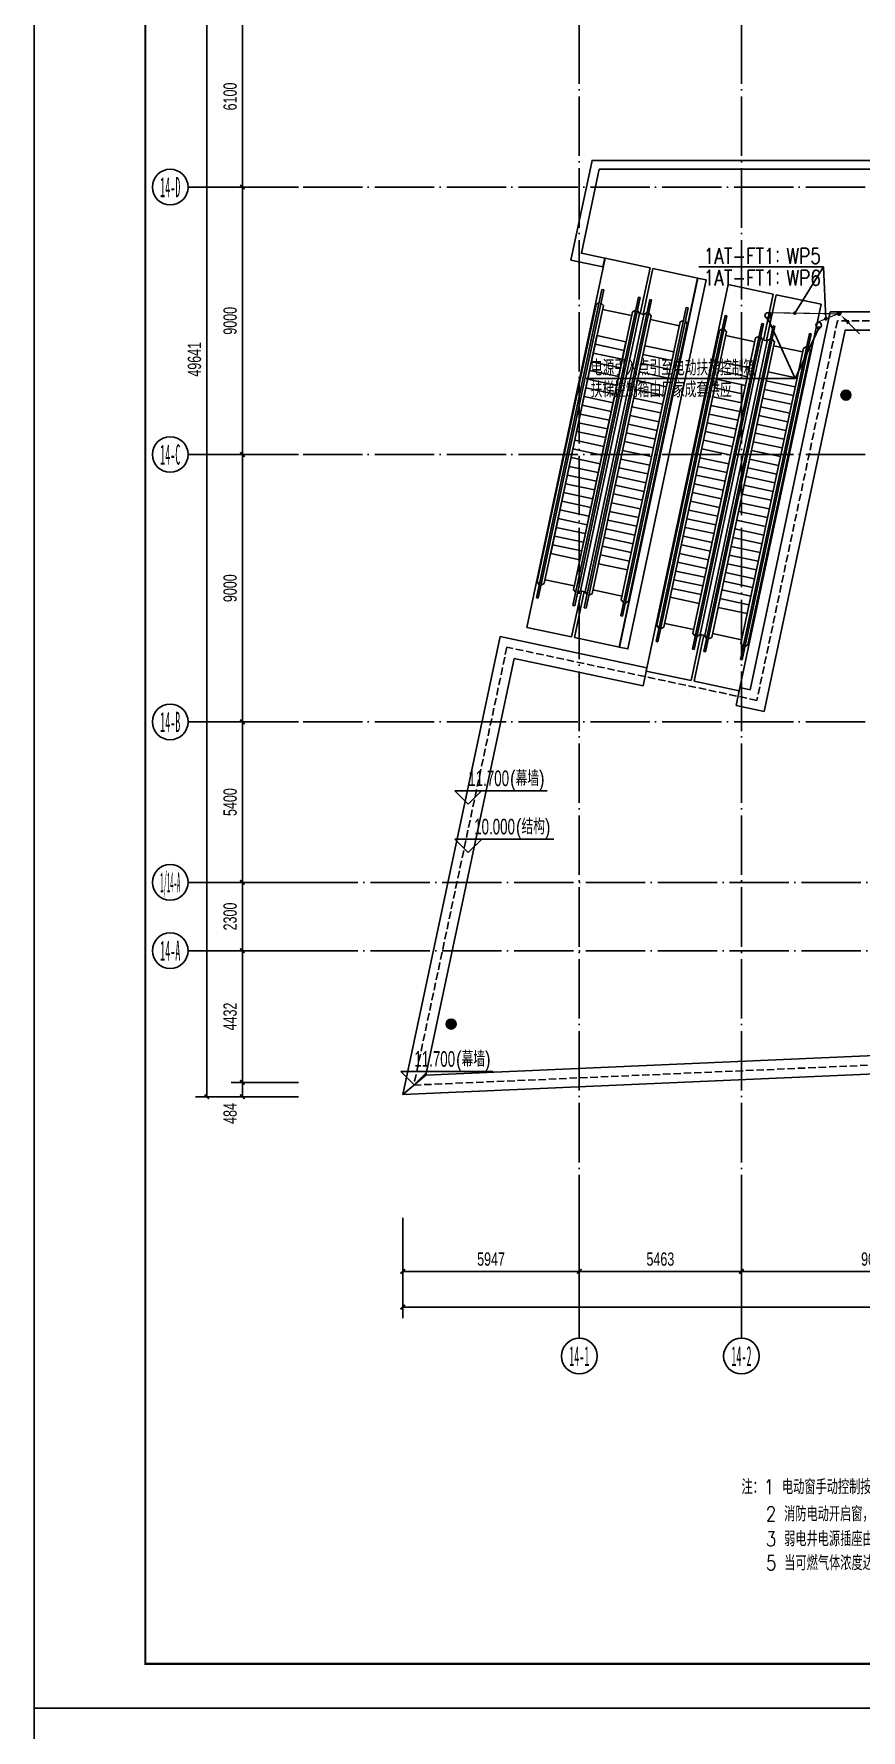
# Model space of a CAD drawing. Extents: x -233336 to 840473, y -28113 to 330904.
# Drawn here: x -18437 to 9432, y 151967 to 209056 of the extents above; entities that cross this region are included whole.
import ezdxf
from ezdxf.enums import TextEntityAlignment as Align
from ezdxf.xclip import XClip

# ---------------------------------------------------------------- set-up
doc = ezdxf.new("R2010")
doc.units = 0
doc.header["$LTSCALE"] = 1000
doc.header["$XCLIPFRAME"] = 2
doc.linetypes.add('104-14# 核心筒$0$DOTE', pattern=[2.42, 2, -0.2, 0.02, -0.2])
doc.linetypes.add('X-104 14#平面$0$$0$DASH', pattern=[0.35, 0.25, -0.1])
doc.layers.get('0').update_dxf_attribs({"linetype": 'CONTINUOUS'})
doc.layers.get('Defpoints').update_dxf_attribs({"linetype": 'CONTINUOUS'})
for name, color, linetype in [('104-14# 核心筒$0$01-标注_轴线坐标', 8, 'CONTINUOUS'), ('104-14# 核心筒$0$A_AXIS-轴线', 8, '104-14# 核心筒$0$DOTE'), ('104-14# 核心筒$0$AXIS_TEXT', 7, 'CONTINUOUS'), ('AXIS_TEXT', 7, 'CONTINUOUS'), ('CABLETRAY_DIM', 80, 'CONTINUOUS'), ('DIM-动力', 80, 'CONTINUOUS'), ('EQUIP-动力', 80, 'CONTINUOUS'), ('LWIRE', 80, 'CONTINUOUS'), ('TEL_TEXT', 7, 'CONTINUOUS'), ('WIRE-动力', 50, 'CONTINUOUS'), ('X-104 14#平面$0$01-标注_标高', 8, 'CONTINUOUS'), ('X-104 14#平面$0$A-E_楼梯', 8, 'CONTINUOUS'), ('X-104 14#平面$0$A-O_分水线', 8, 'CONTINUOUS'), ('X-104 14#平面$0$A-O_屋面', 8, 'CONTINUOUS'), ('X-104 14#平面$0$A-TECH_结构', 8, 'CONTINUOUS')]:
    doc.layers.add(name, color=color, linetype=linetype)
doc.layers.add('X-104 14#平面$0$04-不打印_辅助线', color=8, linetype='CONTINUOUS', plot=False)
doc.styles.add('104-14# 核心筒$0$_TCH_AXIS', font='STXIHEI.TTF', dxfattribs={"width": 0.8})
doc.styles.add('104-14# 核心筒$0$_TCH_DIM_T3', font='ros.shx', dxfattribs={"width": 0.705882, "bigfont": 'jd.shx'})
doc.styles.add('_TEL_DIM', font='ROMANS2', dxfattribs={"width": 0.8, "height": 3.5, "bigfont": 'HZDF2'})
doc.styles.add('COMPLEX', font='COMPLEX')
doc.styles.get("Standard").update_dxf_attribs({"font": 'GBENOR', "bigfont": 'GBCBIG'})
doc.styles.add('X-104 14#平面$0$_TCH_DIM', font='ros.shx', dxfattribs={"width": 0.8, "bigfont": 'jd.shx'})
doc.dimstyles.new('104-14# 核心筒$0$_TCH_ARCH&&150', dxfattribs={"dimtxt": 446.25, "dimasz": 150, "dimexe": 375, "dimexo": 450, "dimgap": 189.375, "dimtad": 1, "dimdec": 0, "dimzin": 0, "dimdsep": 46, "dimtxsty": '104-14# 核心筒$0$_TCH_DIM_T3', "dimblk": '104-14# 核心筒$0$_ArchTick', "dimcen": 0.09, "dimclrt": 7, "dimazin": 2, "dimtfac": 1, "dimtdec": 0, "dimtix": 1, "dimtmove": 2, "dimatfit": 3, "dimfxl": 0, "dimtolj": 1, "dimtzin": 0, "dimarcsym": 0})

# ---------------------------------------------------------------- blocks, each defined once
blk = doc.blocks.new('图框-A1+1-4')
for points, const_width in [([(0, 0), (1051, 0), (1051, 594), (0, 594)], 0.05), ([(976, 584), (25, 584), (25, 10), (976, 10)], 0.5)]:
    blk.add_lwpolyline(points, close=True, dxfattribs=dict(const_width=const_width))
at = {"const_width": 0.05}
blk.add_lwpolyline([(0, 297), (2, 297)], dxfattribs=at)
blk = doc.blocks.new('104-14# 核心筒$0$_ArchTick')
at = {"color": 0, "linetype": 'ByBlock', "const_width": 0.4}
blk.add_lwpolyline([(-0.5, -0.5), (0.5, 0.5)], dxfattribs=at)
blk = doc.blocks.new('*D364')
at = {"layer": '104-14# 核心筒$0$01-标注_轴线坐标', "color": 0, "lineweight": -2}
for p, q in [((-6010, 169205), (-6010, 167030)), ((-63, 169205), (-63, 167030)), ((-6010, 167405), (-63, 167405))]:
    blk.add_line(p, q, dxfattribs=at)
at = {"layer": 'Defpoints', "color": 0}
for p in [(-6010, 169655), (-63, 169655), (-63, 167405)]:
    blk.add_point(p, dxfattribs=at)
at = {"layer": '104-14# 核心筒$0$01-标注_轴线坐标', "color": 0, "lineweight": -2, "xscale": 150, "yscale": 150, "zscale": 150, "rotation": 180}
blk.add_blockref('104-14# 核心筒$0$_ArchTick', (-6010, 167405), dxfattribs=at)
at = {"layer": '104-14# 核心筒$0$01-标注_轴线坐标', "color": 0, "lineweight": -2, "xscale": 150, "yscale": 150, "zscale": 150}
blk.add_blockref('104-14# 核心筒$0$_ArchTick', (-63, 167405), dxfattribs=at)
at = {"layer": '104-14# 核心筒$0$01-标注_轴线坐标', "color": 7, "insert": (-3036, 167817), "char_height": 446.2, "attachment_point": 5, "style": '104-14# 核心筒$0$_TCH_DIM_T3'}
blk.add_mtext('\\A1;5947', dxfattribs=at)
blk = doc.blocks.new('*D365')
at = {"layer": '104-14# 核心筒$0$01-标注_轴线坐标', "color": 0, "lineweight": -2}
for p, q in [((-63, 169205), (-63, 167030)), ((5400, 169205), (5400, 167030)), ((-63, 167405), (5400, 167405))]:
    blk.add_line(p, q, dxfattribs=at)
at = {"layer": 'Defpoints', "color": 0}
for p in [(-63, 169655), (5400, 169655), (5400, 167405)]:
    blk.add_point(p, dxfattribs=at)
at = {"layer": '104-14# 核心筒$0$01-标注_轴线坐标', "color": 0, "lineweight": -2, "xscale": 150, "yscale": 150, "zscale": 150, "rotation": 180}
blk.add_blockref('104-14# 核心筒$0$_ArchTick', (-63, 167405), dxfattribs=at)
at = {"layer": '104-14# 核心筒$0$01-标注_轴线坐标', "color": 0, "lineweight": -2, "xscale": 150, "yscale": 150, "zscale": 150}
blk.add_blockref('104-14# 核心筒$0$_ArchTick', (5400, 167405), dxfattribs=at)
at = {"layer": '104-14# 核心筒$0$01-标注_轴线坐标', "color": 7, "insert": (2669, 167817), "char_height": 446.2, "attachment_point": 5, "style": '104-14# 核心筒$0$_TCH_DIM_T3'}
blk.add_mtext('\\A1;5463', dxfattribs=at)
blk = doc.blocks.new('*D366')
at = {"layer": '104-14# 核心筒$0$01-标注_轴线坐标', "color": 0, "lineweight": -2}
for p, q in [((5400, 169205), (5400, 167030)), ((14400, 169205), (14400, 167030)), ((5400, 167405), (14400, 167405))]:
    blk.add_line(p, q, dxfattribs=at)
at = {"layer": 'Defpoints', "color": 0}
for p in [(5400, 169655), (14400, 169655), (14400, 167405)]:
    blk.add_point(p, dxfattribs=at)
at = {"layer": '104-14# 核心筒$0$01-标注_轴线坐标', "color": 0, "lineweight": -2, "xscale": 150, "yscale": 150, "zscale": 150, "rotation": 180}
blk.add_blockref('104-14# 核心筒$0$_ArchTick', (5400, 167405), dxfattribs=at)
at = {"layer": '104-14# 核心筒$0$01-标注_轴线坐标', "color": 0, "lineweight": -2, "xscale": 150, "yscale": 150, "zscale": 150}
blk.add_blockref('104-14# 核心筒$0$_ArchTick', (14400, 167405), dxfattribs=at)
at = {"layer": '104-14# 核心筒$0$01-标注_轴线坐标', "color": 7, "insert": (9900, 167817), "char_height": 446.2, "attachment_point": 5, "style": '104-14# 核心筒$0$_TCH_DIM_T3'}
blk.add_mtext('\\A1;9000', dxfattribs=at)
blk = doc.blocks.new('_AXISO')
blk.add_circle((0, 0), 0.5)
at = {"layer": 'AXIS_TEXT', "style": 'COMPLEX', "width": 1.041667}
blk.add_attdef('A', text='', height=0.56, dxfattribs=at).set_placement((-0.25, -0.28), (0.25, -0.28), align=Align.FIT)
blk = doc.blocks.new('*D398')
at = {"layer": '104-14# 核心筒$0$01-标注_轴线坐标', "color": 0, "lineweight": -2}
for p, q in [((-9520, 173768), (-11788, 173768)), ((-11413, 173284), (-11413, 173768)), ((-9520, 173284), (-11788, 173284))]:
    blk.add_line(p, q, dxfattribs=at)
at = {"layer": 'Defpoints', "color": 0}
for p in [(-11413, 173768), (-9070, 173768), (-9070, 173284)]:
    blk.add_point(p, dxfattribs=at)
at = {"layer": '104-14# 核心筒$0$01-标注_轴线坐标', "color": 0, "lineweight": -2, "xscale": 150, "yscale": 150, "zscale": 150}
for p, rotation in [((-11413, 173768), 90), ((-11413, 173284), 270)]:
    blk.add_blockref('104-14# 核心筒$0$_ArchTick', p, dxfattribs=dict(at, rotation=rotation))
at = {"layer": '104-14# 核心筒$0$01-标注_轴线坐标', "color": 7, "insert": (-11825, 172721), "char_height": 446.2, "attachment_point": 5, "rotation": 90, "style": '104-14# 核心筒$0$_TCH_DIM_T3'}
blk.add_mtext('\\A1;484', dxfattribs=at)
blk = doc.blocks.new('*D399')
at = {"layer": '104-14# 核心筒$0$01-标注_轴线坐标', "color": 0, "lineweight": -2}
for p, q in [((-9520, 178200), (-11788, 178200)), ((-11413, 173768), (-11413, 178200)), ((-9520, 173768), (-11788, 173768))]:
    blk.add_line(p, q, dxfattribs=at)
at = {"layer": 'Defpoints', "color": 0}
for p in [(-11413, 178200), (-9070, 178200), (-9070, 173768)]:
    blk.add_point(p, dxfattribs=at)
at = {"layer": '104-14# 核心筒$0$01-标注_轴线坐标', "color": 0, "lineweight": -2, "xscale": 150, "yscale": 150, "zscale": 150}
for p, rotation in [((-11413, 178200), 90), ((-11413, 173768), 270)]:
    blk.add_blockref('104-14# 核心筒$0$_ArchTick', p, dxfattribs=dict(at, rotation=rotation))
at = {"layer": '104-14# 核心筒$0$01-标注_轴线坐标', "color": 7, "insert": (-11825, 175984), "char_height": 446.2, "attachment_point": 5, "rotation": 90, "style": '104-14# 核心筒$0$_TCH_DIM_T3'}
blk.add_mtext('\\A1;4432', dxfattribs=at)
blk = doc.blocks.new('*D400')
at = {"layer": '104-14# 核心筒$0$01-标注_轴线坐标', "color": 0, "lineweight": -2}
for p, q in [((-9520, 180500), (-11788, 180500)), ((-11413, 178200), (-11413, 180500)), ((-9520, 178200), (-11788, 178200))]:
    blk.add_line(p, q, dxfattribs=at)
at = {"layer": 'Defpoints', "color": 0}
for p in [(-11413, 180500), (-9070, 180500), (-9070, 178200)]:
    blk.add_point(p, dxfattribs=at)
at = {"layer": '104-14# 核心筒$0$01-标注_轴线坐标', "color": 0, "lineweight": -2, "xscale": 150, "yscale": 150, "zscale": 150}
for p, rotation in [((-11413, 180500), 90), ((-11413, 178200), 270)]:
    blk.add_blockref('104-14# 核心筒$0$_ArchTick', p, dxfattribs=dict(at, rotation=rotation))
at = {"layer": '104-14# 核心筒$0$01-标注_轴线坐标', "color": 7, "insert": (-11825, 179350), "char_height": 446.2, "attachment_point": 5, "rotation": 90, "style": '104-14# 核心筒$0$_TCH_DIM_T3'}
blk.add_mtext('\\A1;2300', dxfattribs=at)
blk = doc.blocks.new('*D401')
at = {"layer": '104-14# 核心筒$0$01-标注_轴线坐标', "color": 0, "lineweight": -2}
for p, q in [((-9520, 185900), (-11788, 185900)), ((-11413, 180500), (-11413, 185900)), ((-9520, 180500), (-11788, 180500))]:
    blk.add_line(p, q, dxfattribs=at)
at = {"layer": 'Defpoints', "color": 0}
for p in [(-11413, 185900), (-9070, 185900), (-9070, 180500)]:
    blk.add_point(p, dxfattribs=at)
at = {"layer": '104-14# 核心筒$0$01-标注_轴线坐标', "color": 0, "lineweight": -2, "xscale": 150, "yscale": 150, "zscale": 150}
for p, rotation in [((-11413, 185900), 90), ((-11413, 180500), 270)]:
    blk.add_blockref('104-14# 核心筒$0$_ArchTick', p, dxfattribs=dict(at, rotation=rotation))
at = {"layer": '104-14# 核心筒$0$01-标注_轴线坐标', "color": 7, "insert": (-11825, 183200), "char_height": 446.2, "attachment_point": 5, "rotation": 90, "style": '104-14# 核心筒$0$_TCH_DIM_T3'}
blk.add_mtext('\\A1;5400', dxfattribs=at)
blk = doc.blocks.new('*D402')
at = {"layer": '104-14# 核心筒$0$01-标注_轴线坐标', "color": 0, "lineweight": -2}
for p, q in [((-9520, 194900), (-11788, 194900)), ((-11413, 185900), (-11413, 194900)), ((-9520, 185900), (-11788, 185900))]:
    blk.add_line(p, q, dxfattribs=at)
at = {"layer": 'Defpoints', "color": 0}
for p in [(-11413, 194900), (-9070, 194900), (-9070, 185900)]:
    blk.add_point(p, dxfattribs=at)
at = {"layer": '104-14# 核心筒$0$01-标注_轴线坐标', "color": 0, "lineweight": -2, "xscale": 150, "yscale": 150, "zscale": 150}
for p, rotation in [((-11413, 194900), 90), ((-11413, 185900), 270)]:
    blk.add_blockref('104-14# 核心筒$0$_ArchTick', p, dxfattribs=dict(at, rotation=rotation))
at = {"layer": '104-14# 核心筒$0$01-标注_轴线坐标', "color": 7, "insert": (-11825, 190400), "char_height": 446.2, "attachment_point": 5, "rotation": 90, "style": '104-14# 核心筒$0$_TCH_DIM_T3'}
blk.add_mtext('\\A1;9000', dxfattribs=at)
blk = doc.blocks.new('*D403')
at = {"layer": '104-14# 核心筒$0$01-标注_轴线坐标', "color": 0, "lineweight": -2}
for p, q in [((-9520, 203900), (-11788, 203900)), ((-11413, 194900), (-11413, 203900)), ((-9520, 194900), (-11788, 194900))]:
    blk.add_line(p, q, dxfattribs=at)
at = {"layer": 'Defpoints', "color": 0}
for p in [(-11413, 203900), (-9070, 203900), (-9070, 194900)]:
    blk.add_point(p, dxfattribs=at)
at = {"layer": '104-14# 核心筒$0$01-标注_轴线坐标', "color": 0, "lineweight": -2, "xscale": 150, "yscale": 150, "zscale": 150}
for p, rotation in [((-11413, 203900), 90), ((-11413, 194900), 270)]:
    blk.add_blockref('104-14# 核心筒$0$_ArchTick', p, dxfattribs=dict(at, rotation=rotation))
at = {"layer": '104-14# 核心筒$0$01-标注_轴线坐标', "color": 7, "insert": (-11825, 199400), "char_height": 446.2, "attachment_point": 5, "rotation": 90, "style": '104-14# 核心筒$0$_TCH_DIM_T3'}
blk.add_mtext('\\A1;9000', dxfattribs=at)
blk = doc.blocks.new('*D404')
at = {"layer": '104-14# 核心筒$0$01-标注_轴线坐标', "color": 0, "lineweight": -2}
for p, q in [((-9520, 210000), (-11788, 210000)), ((-11413, 203900), (-11413, 210000)), ((-9520, 203900), (-11788, 203900))]:
    blk.add_line(p, q, dxfattribs=at)
at = {"layer": 'Defpoints', "color": 0}
for p in [(-11413, 210000), (-9070, 210000), (-9070, 203900)]:
    blk.add_point(p, dxfattribs=at)
at = {"layer": '104-14# 核心筒$0$01-标注_轴线坐标', "color": 0, "lineweight": -2, "xscale": 150, "yscale": 150, "zscale": 150}
for p, rotation in [((-11413, 210000), 90), ((-11413, 203900), 270)]:
    blk.add_blockref('104-14# 核心筒$0$_ArchTick', p, dxfattribs=dict(at, rotation=rotation))
at = {"layer": '104-14# 核心筒$0$01-标注_轴线坐标', "color": 7, "insert": (-11825, 206950), "char_height": 446.2, "attachment_point": 5, "rotation": 90, "style": '104-14# 核心筒$0$_TCH_DIM_T3'}
blk.add_mtext('\\A1;6100', dxfattribs=at)
blk = doc.blocks.new('*D473')
at = {"layer": '104-14# 核心筒$0$01-标注_轴线坐标', "color": 0, "lineweight": -2}
for p, q in [((-6010, 169205), (-6010, 165830)), ((120742, 169205), (120742, 165830)), ((-6010, 166205), (120742, 166205))]:
    blk.add_line(p, q, dxfattribs=at)
at = {"layer": 'Defpoints', "color": 0}
for p in [(-6010, 169655), (120742, 169655), (120742, 166205)]:
    blk.add_point(p, dxfattribs=at)
at = {"layer": '104-14# 核心筒$0$01-标注_轴线坐标', "color": 0, "lineweight": -2, "xscale": 150, "yscale": 150, "zscale": 150, "rotation": 180}
blk.add_blockref('104-14# 核心筒$0$_ArchTick', (-6010, 166205), dxfattribs=at)
at = {"layer": '104-14# 核心筒$0$01-标注_轴线坐标', "color": 0, "lineweight": -2, "xscale": 150, "yscale": 150, "zscale": 150}
blk.add_blockref('104-14# 核心筒$0$_ArchTick', (120742, 166205), dxfattribs=at)
at = {"layer": '104-14# 核心筒$0$01-标注_轴线坐标', "color": 7, "insert": (57366, 166617), "char_height": 446.2, "attachment_point": 5, "style": '104-14# 核心筒$0$_TCH_DIM_T3'}
blk.add_mtext('\\A1;126752', dxfattribs=at)
blk = doc.blocks.new('*D475')
at = {"layer": '104-14# 核心筒$0$01-标注_轴线坐标', "color": 0, "lineweight": -2}
for p, q in [((-9520, 222925), (-12988, 222925)), ((-12613, 173284), (-12613, 222925)), ((-9520, 173284), (-12988, 173284))]:
    blk.add_line(p, q, dxfattribs=at)
at = {"layer": 'Defpoints', "color": 0}
for p in [(-12613, 222925), (-9070, 222925), (-9070, 173284)]:
    blk.add_point(p, dxfattribs=at)
at = {"layer": '104-14# 核心筒$0$01-标注_轴线坐标', "color": 0, "lineweight": -2, "xscale": 150, "yscale": 150, "zscale": 150}
for p, rotation in [((-12613, 222925), 90), ((-12613, 173284), 270)]:
    blk.add_blockref('104-14# 核心筒$0$_ArchTick', p, dxfattribs=dict(at, rotation=rotation))
at = {"layer": '104-14# 核心筒$0$01-标注_轴线坐标', "color": 7, "insert": (-13025, 198104), "char_height": 446.2, "attachment_point": 5, "rotation": 90, "style": '104-14# 核心筒$0$_TCH_DIM_T3'}
blk.add_mtext('\\A1;49641', dxfattribs=at)
blk = doc.blocks.new('X-104 14#平面$0$ydl')
h = blk.add_hatch()
h.set_pattern_fill('ANSI31', color=8, scale=30, angle=45)
h.set_pattern_definition([(90, (0, 0), (-47.625, 1e-14), [])])
edge = h.paths.add_edge_path()
edge.add_arc((0, 0), 138, 0, 360)
for radius in [168, 138]:
    blk.add_circle((0, 0), radius)
at = {"layer": 'X-104 14#平面$0$04-不打印_辅助线'}
for p, q in [((-168, 0), (168, 0)), ((0, 168), (0, -168))]:
    blk.add_line(p, q, dxfattribs=at)
blk = doc.blocks.new('X-104 14#平面$0$ydlzh')
at = {"layer": 'X-104 14#平面$0$A-O_分水线'}
for p in [(-81949, -8879), (-95251, -30047)]:
    blk.add_blockref('X-104 14#平面$0$ydl', p, dxfattribs=at)
blk = doc.blocks.new('$TelecSys$00000081')
for p, q in [((0.104, 0.104), (0.104, 0.104)), ((-1.15, -1.15), (-0.55, -0.55)), ((-0.104, -0.104), (-0.104, -0.104))]:
    blk.add_line(p, q)
at = {"const_width": 0.142}
blk.add_lwpolyline([(0.071, 0, 1), (-0.071, 0, 1)], format="xyb", close=True, dxfattribs=at)
blk.add_solid([(-0.62, -0.48), (-0.48, -0.62), (-0.1, -0.1)])
at = {"width": 0.8, "flags": 9}
blk.add_attdef('A', (0, 0), '', height=0.00002, rotation=180, dxfattribs=at)
blk = doc.blocks.new('104-14# 核心筒')
at = {"layer": '104-14# 核心筒$0$01-标注_轴线坐标'}
for p, q in [((-9907.7, 203900), (-13243.8, 203900)), ((-9907.7, 194900), (-13243.8, 194900)), ((-9907.7, 185900), (-13243.8, 185900)), ((-9520, 180500), (-13243.8, 180500)), ((-9907.7, 178200), (-13243.8, 178200)), ((-62.7, 169654.9), (-62.7, 165154.9)), ((5400, 169654.9), (5400, 165154.9))]:
    blk.add_line(p, q, dxfattribs=at)
at = {"layer": '104-14# 核心筒$0$A_AXIS-轴线'}
for p, q in [((-62.7, 228733.6), (-62.7, 169654.9)), ((5400, 228733.6), (5400, 169654.9)), ((-9370.1, 203900), (120259.9, 203900)), ((-9370.1, 194900), (120259.9, 194900)), ((-9370.1, 185900), (120259.9, 185900)), ((-9520, 180500), (50400, 180500)), ((-9520, 178200), (59400, 178200))]:
    blk.add_line(p, q, dxfattribs=at)
at = {"layer": '104-14# 核心筒$0$01-标注_轴线坐标'}
ref = blk.add_blockref('_AXISO', (-13843.8, 203900), dxfattribs=dict(at, xscale=1200, yscale=1200, zscale=1200))
ref.add_attrib('A', '14-D', dxfattribs={"layer": '104-14# 核心筒$0$AXIS_TEXT', "height": 678.82, "style": '104-14# 核心筒$0$_TCH_AXIS', "width": 0.427541}).set_placement((-14183.2, 203560.6), (-13504.4, 203560.6), align=Align.FIT)
ref = blk.add_blockref('_AXISO', (-13843.8, 194900), dxfattribs=dict(at, xscale=1200, yscale=1200, zscale=1200))
ref.add_attrib('A', '14-C', dxfattribs={"layer": '104-14# 核心筒$0$AXIS_TEXT', "height": 678.82, "style": '104-14# 核心筒$0$_TCH_AXIS', "width": 0.414447}).set_placement((-14183.2, 194560.6), (-13504.4, 194560.6), align=Align.FIT)
ref = blk.add_blockref('_AXISO', (-13843.8, 185900), dxfattribs=dict(at, xscale=1200, yscale=1200, zscale=1200))
ref.add_attrib('A', '14-B', dxfattribs={"layer": '104-14# 核心筒$0$AXIS_TEXT', "height": 678.82, "style": '104-14# 核心筒$0$_TCH_AXIS', "width": 0.46363}).set_placement((-14183.2, 185560.6), (-13504.4, 185560.6), align=Align.FIT)
ref = blk.add_blockref('_AXISO', (-13843.8, 180500), dxfattribs=dict(at, xscale=1200, yscale=1200, zscale=1200))
ref.add_attrib('A', '1/14-A', dxfattribs={"layer": '104-14# 核心筒$0$AXIS_TEXT', "height": 678.82, "style": '104-14# 核心筒$0$_TCH_AXIS', "width": 0.294465}).set_placement((-14183.2, 180160.6), (-13504.4, 180160.6), align=Align.FIT)
ref = blk.add_blockref('_AXISO', (-13843.8, 178200), dxfattribs=dict(at, xscale=1200, yscale=1200, zscale=1200))
ref.add_attrib('A', '14-A', dxfattribs={"layer": '104-14# 核心筒$0$AXIS_TEXT', "height": 678.82, "style": '104-14# 核心筒$0$_TCH_AXIS', "width": 0.428326}).set_placement((-14183.2, 177860.6), (-13504.4, 177860.6), align=Align.FIT)
ref = blk.add_blockref('_AXISO', (-62.7, 164554.9), dxfattribs=dict(at, xscale=1200, yscale=1200, zscale=1200))
ref.add_attrib('A', '14-1', dxfattribs={"layer": '104-14# 核心筒$0$AXIS_TEXT', "height": 678.82, "style": '104-14# 核心筒$0$_TCH_AXIS', "width": 0.46828}).set_placement((-402.1, 164215.5), (276.7, 164215.5), align=Align.FIT)
ref = blk.add_blockref('_AXISO', (5400, 164554.9), dxfattribs=dict(at, xscale=1200, yscale=1200, zscale=1200))
ref.add_attrib('A', '14-2', dxfattribs={"layer": '104-14# 核心筒$0$AXIS_TEXT', "height": 678.82, "style": '104-14# 核心筒$0$_TCH_AXIS', "width": 0.46828}).set_placement((5060.6, 164215.5), (5739.4, 164215.5), align=Align.FIT)
for p1, p2, distance, text, picture, middle in [((-9070, 173283.6), (-9070, 222925), 3542.6, '49641', '*D475', (-13025.1, 198104.3)), ((-9070, 203900), (-9070, 210000), 2342.6, '6100', '*D404', (-11825.1, 206950)), ((-9070, 194900), (-9070, 203900), 2342.6, '9000', '*D403', (-11825.1, 199400)), ((-9070, 185900), (-9070, 194900), 2342.6, '9000', '*D402', (-11825.1, 190400)), ((-9070, 180500), (-9070, 185900), 2342.6, '5400', '*D401', (-11825.1, 183200)), ((-9070, 178200), (-9070, 180500), 2342.6, '2300', '*D400', (-11825.1, 179350)), ((-9070, 173767.9), (-9070, 178200), 2342.6, '4432', '*D399', (-11825.1, 175984)), ((-6009.8, 169654.9), (-62.7, 169654.9), -2250, '5947', '*D364', (-3036.2, 167817.4)), ((-6009.8, 169654.9), (120741.8, 169654.9), -3450, '126752', '*D473', (57366, 166617.4)), ((-62.7, 169654.9), (5400, 169654.9), -2250, '5463', '*D365', (2668.6, 167817.4)), ((5400, 169654.9), (14400, 169654.9), -2250, '9000', '*D366', (9900, 167817.4))]:
    dim = blk.add_aligned_dim(p1=p1, p2=p2, distance=distance, text=text, dimstyle='104-14# 核心筒$0$_TCH_ARCH&&150', dxfattribs=at)
    dim.commit()
    dim.dimension.update_dxf_attribs({"geometry": picture, "text_midpoint": middle})
dim = blk.add_linear_dim(base=(-11412.6, 173767.9), p1=(-9070, 173283.6), p2=(-9070, 173767.9), angle=90, text='484', dimstyle='104-14# 核心筒$0$_TCH_ARCH&&150', dxfattribs=at)
dim.commit()
dim.dimension.update_dxf_attribs({"geometry": '*D398', "text_midpoint": (-11825.1, 172721.1), "dimtype": 161})
blk = doc.blocks.new('X-104 14#平面')
for points in [[(-18433.5, 152700), (139216.5, 152700), (139216.5, 241800), (-18433.5, 241800)], [(-18433.5, 63600), (139216.5, 63600), (139216.5, 152700), (-18433.5, 152700)]]:
    blk.add_lwpolyline(points, close=True)
for centre in [(8921.6, 196900), (-4380.7, 175731.6)]:
    blk.add_circle(centre, 50)
at = {"layer": 'X-104 14#平面$0$01-标注_标高'}
for p, q in [((-3805, 183131), (-4255, 183581)), ((-4255, 183581), (-1145.5, 183581)), ((-3805, 183131), (-3355, 183581)), ((-3801.2, 181506.5), (-4251.2, 181956.5)), ((-4251.2, 181956.5), (-916.5, 181956.5)), ((-3801.2, 181506.5), (-3351.2, 181956.5)), ((-5623.3, 173685.5), (-6073.3, 174135.5)), ((-6073.3, 174135.5), (-2963.8, 174135.5)), ((-5623.3, 173685.5), (-5173.3, 174135.5))]:
    blk.add_line(p, q, dxfattribs=at)
at = {"layer": 'X-104 14#平面$0$A-E_楼梯'}
for p, q in [((805.2, 201502.9), (-1835.3, 189080.5)), ((2319.4, 201181.1), (805.2, 201502.9)), ((1990.8, 199635.1), (2319.4, 201181.1)), ((2088.6, 199614.3), (2417.2, 201160.3)), ((3931.4, 200838.4), (2417.2, 201160.3)), ((-1505.6, 190078.2), (700.5, 200457.3)), ((759.2, 200444.9), (-1446.9, 190065.7)), ((700.5, 200457.3), (759.2, 200444.9)), ((1290.9, 188416), (3931.4, 200838.4)), ((4957.5, 200620.3), (2192.2, 187611)), ((6471.6, 200298.5), (4957.5, 200620.3)), ((-1478.3, 190620.4), (505, 199950.9)), ((-1241.4, 190556.5), (747.4, 199913)), ((-275.1, 189816.7), (1931, 200195.8)), ((1989.7, 200183.3), (-216.4, 189804.2)), ((106.4, 189735.6), (2312.5, 200114.7)), ((2371.2, 200102.2), (165.1, 189723.1)), ((505, 199950.9), (607, 200017.2)), ((747.4, 199913), (665.7, 200004.7)), ((1336.9, 189474), (3543, 199853.2)), ((3601.7, 199840.7), (1395.6, 189461.6)), ((1931, 200195.8), (1989.7, 200183.3)), ((2312.5, 200114.7), (2371.2, 200102.2)), ((3543, 199853.2), (3601.7, 199840.7)), ((5318.4, 186946.5), (8083.6, 199955.9)), ((6471.6, 200298.5), (6143, 198752.5)), ((6569.4, 200277.7), (6240.8, 198731.7)), ((8083.6, 199955.9), (6569.4, 200277.7)), ((1725.5, 199705), (-263.3, 190348.6)), ((1962.4, 199641.1), (-20.9, 190310.6)), ((133.7, 190277.7), (2117, 199608.3)), ((370.6, 190213.8), (2359.4, 199570.3)), ((719.8, 199783.1), (1697.9, 199575.2)), ((3337.5, 199362.4), (1348.7, 190005.9)), ((3574.4, 199298.5), (1591.1, 189968)), ((1837.5, 199755.6), (1725.5, 199705)), ((1896.2, 199743.1), (1962.4, 199641.1)), ((1962.4, 199641.1), (2117, 199608.3)), ((2117, 199608.3), (2219, 199674.5)), ((2359.4, 199570.3), (2277.7, 199662.1)), ((2331.8, 199440.5), (3309.9, 199232.6)), ((2521.9, 188608.7), (4852.8, 199574.8)), ((4911.5, 199562.3), (2580.6, 188596.3)), ((3449.5, 199413), (3337.5, 199362.4)), ((3508.2, 199400.5), (3574.4, 199298.5)), ((3752.4, 188347.2), (6083.3, 199313.2)), ((6142, 199300.7), (3811.1, 188334.7)), ((4852.8, 199574.8), (4911.5, 199562.3)), ((6083.3, 199313.2), (6142, 199300.7)), ((-1026.7, 191566.7), (532.7, 198902.8)), ((-48.5, 191358.8), (1510.8, 198694.9)), ((532.7, 198902.8), (1510.8, 198694.9)), ((1510.8, 198694.9), (532.7, 198902.8)), ((2549.2, 189150.9), (4657.2, 199068.4)), ((2786.1, 189087), (4899.6, 199030.4)), ((5877.8, 198822.5), (3764.2, 188879.1)), ((6114.7, 198758.6), (4006.6, 188841.1)), ((4133.9, 188266.1), (6464.8, 199232.1)), ((4161.2, 188808.3), (6269.2, 198725.7)), ((6523.4, 199219.6), (4192.6, 188253.6)), ((4398.1, 188744.4), (6511.6, 198687.7)), ((4657.2, 199068.4), (4759.2, 199134.6)), ((4899.6, 199030.4), (4817.9, 199122.1)), ((5850.2, 198692.6), (4872, 198900.5)), ((5364.4, 188004.6), (7695.3, 198970.6)), ((7754, 198958.1), (5423.1, 187992.1)), ((5989.7, 198873), (5877.8, 198822.5)), ((6048.4, 198860.6), (6114.7, 198758.6)), ((6269.2, 198725.7), (6114.7, 198758.6)), ((6269.2, 198725.7), (6371.2, 198792)), ((6511.6, 198687.7), (6429.9, 198779.5)), ((6464.8, 199232.1), (6523.4, 199219.6)), ((7695.3, 198970.6), (7754, 198958.1)), ((407.9, 198315.9), (1386.1, 198108)), ((470.3, 198609.3), (1448.4, 198401.4)), ((585.3, 191224), (2144.6, 198560.1)), ((1563.5, 191016.1), (3122.8, 198352.2)), ((2082.3, 198266.7), (3060.4, 198058.8)), ((2144.6, 198560.1), (3122.8, 198352.2)), ((3122.8, 198352.2), (2144.6, 198560.1)), ((7489.7, 198479.8), (5376.2, 188536.5)), ((7726.6, 198415.9), (5618.6, 188498.5)), ((7462.1, 198350), (6484, 198557.9)), ((7601.7, 198530.4), (7489.7, 198479.8)), ((7660.4, 198517.9), (7726.6, 198415.9)), ((283.2, 197729), (1261.3, 197521.1)), ((345.5, 198022.4), (1323.7, 197814.5)), ((1957.5, 197679.8), (2935.7, 197471.9)), ((2019.9, 197973.2), (2998, 197765.3)), ((4684.9, 198020.2), (3000.8, 190097.2)), ((5663, 197812.3), (3979, 189889.3)), ((6296.9, 197677.6), (4612.8, 189754.6)), ((5600.7, 197518.8), (4622.5, 197726.7)), ((5663, 197812.3), (4684.9, 198020.2)), ((4684.9, 198020.2), (5663, 197812.3)), ((7275, 197469.6), (6296.9, 197677.6)), ((6296.9, 197677.6), (7275, 197469.6)), ((158.4, 197142.1), (1136.6, 196934.2)), ((220.8, 197435.6), (1198.9, 197227.6)), ((1832.8, 197092.9), (2810.9, 196885)), ((1895.1, 197386.4), (2873.3, 197178.4)), ((5475.9, 196931.9), (4497.8, 197139.9)), ((5538.3, 197225.4), (4560.1, 197433.3)), ((7275, 197469.6), (5590.9, 189546.6)), ((7150.3, 196882.8), (6172.1, 197090.7)), ((7212.7, 197176.2), (6234.5, 197384.1)), ((33.7, 196555.2), (1011.8, 196347.3)), ((96, 196848.7), (1074.2, 196640.8)), ((1708, 196506), (2686.2, 196298.1)), ((1770.4, 196799.5), (2748.5, 196591.6)), ((5351.2, 196345.1), (4373, 196553)), ((5413.5, 196638.5), (4435.4, 196846.4)), ((7025.5, 196295.9), (6047.4, 196503.8)), ((7087.9, 196589.3), (6109.8, 196797.2)), ((-91.1, 195968.3), (887.1, 195760.4)), ((-28.7, 196261.8), (949.4, 196053.9)), ((1583.3, 195919.1), (2561.4, 195711.2)), ((1645.7, 196212.6), (2623.8, 196004.7)), ((5226.4, 195758.2), (4248.3, 195966.1)), ((5288.8, 196051.6), (4310.7, 196259.5)), ((6900.8, 195709), (5922.6, 195916.9)), ((6963.2, 196002.4), (5985, 196210.3)), ((-215.8, 195381.4), (762.3, 195173.5)), ((-153.5, 195674.9), (824.7, 195467)), ((1458.5, 195332.3), (2436.7, 195124.3)), ((1520.9, 195625.7), (2499.1, 195417.8)), ((5101.7, 195171.3), (4123.5, 195379.2)), ((5164.1, 195464.7), (4185.9, 195672.6)), ((6776, 195122.1), (5797.9, 195330)), ((6838.4, 195415.5), (5860.3, 195623.4)), ((-340.6, 194794.6), (637.6, 194586.6)), ((-278.2, 195088), (699.9, 194880.1)), ((1333.8, 194745.4), (2311.9, 194537.5)), ((1396.2, 195038.8), (2374.3, 194830.9)), ((4976.9, 194584.4), (3998.8, 194792.3)), ((5039.3, 194877.8), (4061.2, 195085.7)), ((6651.3, 194535.2), (5673.1, 194743.1)), ((6713.7, 194828.6), (5735.5, 195036.6)), ((-465.3, 194207.7), (512.8, 193999.8)), ((-402.9, 194501.1), (575.2, 194293.2)), ((1209, 194158.5), (2187.2, 193950.6)), ((1271.4, 194451.9), (2249.6, 194244)), ((4852.2, 193997.5), (3874, 194205.4)), ((4914.6, 194290.9), (3936.4, 194498.9)), ((6526.5, 193948.3), (5548.4, 194156.2)), ((6588.9, 194241.8), (5610.8, 194449.7)), ((-590.1, 193620.8), (388.1, 193412.9)), ((-527.7, 193914.2), (450.5, 193706.3)), ((1084.3, 193571.6), (2062.4, 193363.7)), ((1146.7, 193865), (2124.8, 193657.1)), ((4727.4, 193410.6), (3749.3, 193618.5)), ((4789.8, 193704.1), (3811.7, 193912)), ((6401.8, 193361.4), (5423.7, 193569.3)), ((6464.2, 193654.9), (5486, 193862.8)), ((-714.8, 193033.9), (263.3, 192826)), ((-652.4, 193327.3), (325.7, 193119.4)), ((959.5, 192984.7), (1937.7, 192776.8)), ((1021.9, 193278.1), (2000.1, 193070.2)), ((4602.7, 192823.7), (3624.5, 193031.6)), ((4665.1, 193117.2), (3686.9, 193325.1)), ((6277.1, 192774.5), (5298.9, 192982.4)), ((6339.4, 193068), (5361.3, 193275.9)), ((-839.6, 192447), (138.6, 192239.1)), ((-777.2, 192740.4), (201, 192532.5)), ((834.8, 192397.8), (1812.9, 192189.9)), ((897.2, 192691.3), (1875.3, 192483.3)), ((4477.9, 192236.8), (3499.8, 192444.8)), ((4540.3, 192530.3), (3562.2, 192738.2)), ((6152.3, 192187.6), (5174.2, 192395.6)), ((6214.7, 192481.1), (5236.5, 192689)), ((-964.3, 191860.1), (13.8, 191652.2)), ((-901.9, 192153.6), (76.2, 191945.6)), ((772.4, 192104.4), (1750.6, 191896.5)), ((4353.2, 191649.9), (3375, 191857.9)), ((4415.6, 191943.4), (3437.4, 192151.3)), ((6089.9, 191894.2), (5111.8, 192102.1)), ((-1026.7, 191566.7), (-48.5, 191358.8)), ((-48.5, 191358.8), (-1026.7, 191566.7)), ((647.7, 191517.5), (1625.8, 191309.6)), ((710.1, 191810.9), (1688.2, 191603)), ((4228.4, 191063.1), (3250.3, 191271)), ((4290.8, 191356.5), (3312.7, 191564.4)), ((5965.2, 191307.3), (4987, 191515.2)), ((6027.6, 191600.8), (5049.4, 191808.7)), ((-1213.8, 190686.3), (-235.7, 190478.4)), ((585.3, 191224), (1563.5, 191016.1)), ((1563.5, 191016.1), (585.3, 191224)), ((4103.7, 190476.2), (3125.6, 190684.1)), ((4166.1, 190769.6), (3187.9, 190977.5)), ((5840.4, 190720.4), (4862.3, 190928.3)), ((5902.8, 191013.9), (4924.7, 191221.8)), ((-1412.1, 190518.4), (-1478.3, 190620.4)), ((-1353.4, 190505.9), (-1241.4, 190556.5)), ((-321.1, 188758.6), (7.5, 190304.6)), ((-263.3, 190348.6), (-181.5, 190256.8)), ((-223.3, 188737.8), (105.3, 190283.8)), ((-20.9, 190310.6), (-122.9, 190244.4)), ((-20.9, 190310.6), (133.7, 190277.7)), ((199.9, 190175.7), (133.7, 190277.7)), ((258.6, 190163.3), (370.6, 190213.8)), ((398.2, 190343.7), (1376.3, 190135.8)), ((4041.3, 190182.7), (3063.2, 190390.6)), ((5715.7, 190133.5), (4737.5, 190341.4)), ((5778.1, 190427), (4799.9, 190634.9)), ((-1446.9, 190065.7), (-1505.6, 190078.2)), ((-216.4, 189804.2), (-275.1, 189816.7)), ((165.1, 189723.1), (106.4, 189735.6)), ((1348.7, 190005.9), (1430.4, 189914.2)), ((1591.1, 189968), (1489.1, 189901.7)), ((3979, 189889.3), (3000.8, 190097.2)), ((3000.8, 190097.2), (3979, 189889.3)), ((5590.9, 189546.6), (4612.8, 189754.6)), ((4612.8, 189754.6), (5590.9, 189546.6)), ((5653.3, 189840.1), (4675.2, 190048)), ((-1835.3, 189080.5), (-321.1, 188758.6)), ((1395.6, 189461.6), (1336.9, 189474)), ((2615.4, 189048.9), (2549.2, 189150.9)), ((2674.1, 189036.4), (2786.1, 189087)), ((3791.8, 189009), (2813.7, 189216.9)), ((-223.3, 188737.8), (1290.9, 188416)), ((2580.6, 188596.3), (2521.9, 188608.7)), ((4035, 188835.1), (3706.4, 187289.1)), ((3764.2, 188879.1), (3845.9, 188787.4)), ((4132.8, 188814.3), (3804.2, 187268.3)), ((4006.6, 188841.1), (3904.6, 188774.9)), ((4161.2, 188808.3), (4006.6, 188841.1)), ((4227.4, 188706.3), (4161.2, 188808.3)), ((4286.1, 188693.8), (4398.1, 188744.4)), ((5403.8, 188666.3), (4425.7, 188874.2)), ((5376.2, 188536.5), (5457.9, 188444.7)), ((5618.6, 188498.5), (5516.6, 188432.2)), ((3811.1, 188334.7), (3752.4, 188347.2)), ((4192.6, 188253.6), (4133.9, 188266.1)), ((5423.1, 187992.1), (5364.4, 188004.6)), ((2192.2, 187611), (3706.4, 187289.1)), ((3804.2, 187268.3), (5318.4, 186946.5))]:
    blk.add_line(p, q, dxfattribs=at)
at = {"layer": 'X-104 14#平面$0$A-O_屋面', "ltscale": 5}
for p, q in [((5688.7, 186981.3), (8392.2, 199700)), ((8392.2, 199700), (67250, 199700)), ((-2733.6, 188771.5), (-6009.8, 173358.3)), ((2216.3, 187719.3), (-2733.6, 188771.5)), ((2153.9, 187425.9), (2216.3, 187719.3)), ((-6009.8, 173358.3), (40178.1, 175374.9))]:
    blk.add_line(p, q, dxfattribs=at)
blk.add_lwpolyline([(733.1, 201211.6), (-347.3, 201441.2), (366.7, 204800), (66340.6, 204800), (83503.2, 220379.7), (87317.1, 219318.6), (85626.8, 213243.3), (85337.7, 213323.7), (86947.6, 219110), (83582.3, 220046.3), (66456.4, 204500), (609.6, 204500), (8.5, 201672.3), (795.4, 201505)], close=True, dxfattribs=at)
for points in [[(1281.1, 188418), (1574.6, 188355.7), (4215, 200778.1), (3921.6, 200840.5), (1281.1, 188418)], [(23400, 199080), (8894.2, 199080), (6166.3, 186245.9)], [(82593.5, 176110.9), (40577.8, 173942.2), (40909.8, 176027.4), (-5236.8, 174012.6), (-2256.1, 188036.1)], [(-2256.1, 188036.1), (2087.4, 187112.9)], [(2087.4, 187112.9), (2153.9, 187425.9)], [(5217.4, 186447.6), (5346.4, 187054)], [(5688.7, 186981.3), (5346.4, 187054)], [(5217.4, 186447.6), (6166.3, 186245.9)], [(-5236.8, 174012.6), (-6009.8, 173358.3)]]:
    blk.add_lwpolyline(points, dxfattribs=at)
at = {"layer": 'X-104 14#平面$0$A-TECH_结构', "linetype": 'X-104 14#平面$0$$0$DASH'}
blk.add_lwpolyline([(108910.7, 174079.4), (118802, 188717.3), (117234.1, 189066.3), (120414.6, 216774.3), (99635.6, 222555.6), (95312.9, 207000.2), (89162.1, 208711.5), (77269.5, 199400), (8635.1, 199400), (5919.8, 186625.4), (-2502.5, 188415.7), (-5635.8, 173674.9), (40532.1, 175690.6), (40199.6, 173602.3), (83848.5, 175853.1)], close=True, dxfattribs=at)
ref = blk.add_blockref('104-14# 核心筒', (0, 0))
XClip(ref).set_block_clipping_path([(-38664.3623821461, -25500), (139216.5485069363, 330900)])
at = {"xscale": 150, "yscale": 150, "zscale": 150}
for p in [(-18433.5, 152700), (-18433.5, 63600)]:
    blk.add_blockref('图框-A1+1-4', p, dxfattribs=at)
blk.add_blockref('X-104 14#平面$0$ydlzh', (90870.4, 205778.6))
at = {"layer": 'X-104 14#平面$0$01-标注_标高', "color": 7, "style": 'X-104 14#平面$0$_TCH_DIM'}
for s, height, width, p in [('11.700', 525, 0.64, (-3802.7, 183738.5)), ('(幕墙)', 520.93, 0.8, (-2395.7, 183738.5)), ('(结构)', 520.93, 0.8, (-2197, 182114)), ('10.000', 525, 0.64, (-3604, 182114)), ('11.700', 525, 0.64, (-5621, 174293)), ('(幕墙)', 520.93, 0.8, (-4214, 174293))]:
    blk.add_text(s, height=height, dxfattribs=dict(at, width=width)).set_placement(p)

msp = doc.modelspace()

# ---------------------------------------------------------------- linework, layer by layer
at = {"layer": 'CABLETRAY_DIM'}
for p, q in [((6291.6, 199481.8), (7209.8, 197452.7)), ((8002.7, 199156.6), (7209.8, 197452.7)), ((7209.8, 197452.7), (164.6, 197452.7))]:
    msp.add_line(p, q, dxfattribs=at)
at = {"layer": 'CABLETRAY_DIM', "const_width": 60}
for points in [[(6279.2, 199509.2, 1), (6304, 199454.5, 1)], [(8015.4, 199183.8, 1), (7990, 199129.4, 1)]]:
    msp.add_lwpolyline(points, format="xyb", close=True, dxfattribs=at)
at = {"layer": 'DIM-动力', "color": 80}
for p, q in [((8162.8, 201216.7), (3969.8, 201216.7)), ((7195.6, 199658.2), (8162.8, 201216.7)), ((8240.4, 199466.8), (8162.8, 201216.7))]:
    msp.add_line(p, q, dxfattribs=at)
at = {"layer": 'DIM-动力', "color": 80, "const_width": 60}
for points in [[(7179.8, 199632.8, 1), (7211.4, 199683.7, 1)], [(8241.7, 199436.9, 1), (8239, 199496.8, 1)]]:
    msp.add_lwpolyline(points, format="xyb", close=True, dxfattribs=at)
at = {"layer": 'EQUIP-动力'}
for centre in [(6287.5, 199577.6), (8002.7, 199252.5)]:
    msp.add_circle(centre, 95.9, dxfattribs=at)
at = {"layer": 'WIRE-动力', "color": 50, "linetype": 'Continuous', "const_width": 37.5}
for points in [[(6287.5, 199673.5), (8648.5, 199633.8)], [(8648.5, 199633.8), (7974.3, 199358)]]:
    msp.add_lwpolyline(points, dxfattribs=at)

# ---------------------------------------------------------------- block references
msp.add_blockref('X-104 14#平面', (0, 0))
at = {"layer": 'LWIRE', "xscale": 600, "yscale": 600, "zscale": 600, "rotation": 90}
msp.add_blockref('$TelecSys$00000081', (8688.1, 199650), dxfattribs=at)

# ---------------------------------------------------------------- texts
at = {"layer": 'CABLETRAY_DIM', "color": 7, "style": '_TEL_DIM', "width": 0.8}
for s, p in [('电源引入点引至电动扶梯控制箱', (322.1, 197557.7)), ('扶梯控制箱由厂家成套供应', (322.1, 196822.7))]:
    msp.add_text(s, height=520.866, dxfattribs=at).set_placement(p)
at = {"layer": 'DIM-动力', "color": 7, "style": '_TEL_DIM', "width": 0.8}
for s, p in [('1AT-FT1：WP5', (4127.3, 201321.7)), ('1AT-FT1：WP6', (4127.3, 200586.7))]:
    msp.add_text(s, height=520.866, dxfattribs=at).set_placement(p)
at = {"layer": 'TEL_TEXT', "style": '_TEL_DIM', "width": 0.8}
for s, p in [('注：1 电动窗手动控制按钮之间预留管SC25（FC、WC）,手动按钮至电动窗开启器之间预留管SC25(CC、WC)。', (5400, 159902.2)), ('2 消防电动开启窗，本设计仅预留相应的管线预留预埋，具体开窗器电源线、联动控制信号线，线型号及线径均需由电动窗厂家确定，不在此次设计范围。', (6225.9, 158992.8)), ('3 弱电井电源插座由弱电厂家深化时提供(本次仅预留检修插座) 4 事故风机按钮应设置在箱面板及排风场所内外；各商铺屋顶排风机及事故风机按钮控制线由桥架引至各商铺入户配电箱处，待厨房位置定后，由厂家完成具体按钮位置及布线。', (6225.9, 158154.8)), ('5 当可燃气体浓度达到25%时，启动事故风机，持续一分钟后，立即切断燃气供气阀。', (6232.1, 157342.9))]:
    msp.add_text(s, height=496.063, dxfattribs=at).set_placement(p)

doc.saveas('drawing.dxf')
